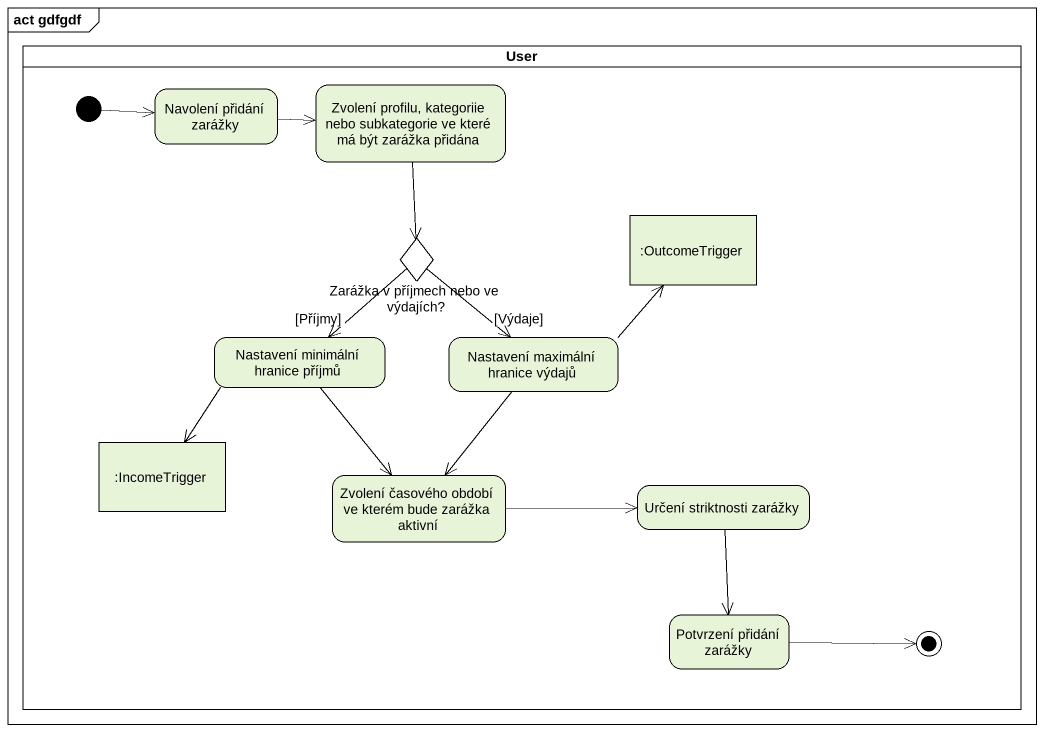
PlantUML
@startuml
mainframe act gdfgdf
hide empty description
state User <<partition>> {
  state "Navolení přidání zarážky" as Navolení_přidání_zarážky
  state "Zvolení profilu, kategoriie nebo subkategorie ve které má být zarážka přidána" as Zvolení_profilu_kategoriie
  state ":OutcomeTrigger" as OutcomeTrigger <<object>>
  state "Zarážka v příjmech nebo ve výdajích?" as Zarážka_v_příjmech_nebo_ve <<choice>>
  state "Nastavení minimální hranice příjmů" as Nastavení_minimální_hranice
  state "Nastavení maximální hranice výdajů" as Nastavení_maximální_hranice
  state ":IncomeTrigger" as IncomeTrigger <<object>>
  state "Zvolení časového období ve kterém bude zarážka aktivní" as Zvolení_časového_období_ve
  state "Určení striktnosti zarážky" as Určení_striktnosti_zarážky
  state "Potvrzení přidání zarážky" as Potvrzení_přidání_zarážky
  [*] -right-> Navolení_přidání_zarážky
  Potvrzení_přidání_zarážky -right-> [*]
}
Navolení_přidání_zarážky -right-> Zvolení_profilu_kategoriie
Zvolení_profilu_kategoriie --> Zarážka_v_příjmech_nebo_ve
Zarážka_v_příjmech_nebo_ve --> Nastavení_minimální_hranice : [Příjmy]
Zarážka_v_příjmech_nebo_ve --> Nastavení_maximální_hranice : [Výdaje]
Nastavení_minimální_hranice --> IncomeTrigger
Nastavení_minimální_hranice --> Zvolení_časového_období_ve
Nastavení_maximální_hranice -up-> OutcomeTrigger
Nastavení_maximální_hranice --> Zvolení_časového_období_ve
Zvolení_časového_období_ve -right-> Určení_striktnosti_zarážky
Určení_striktnosti_zarážky --> Potvrzení_přidání_zarážky
@enduml
